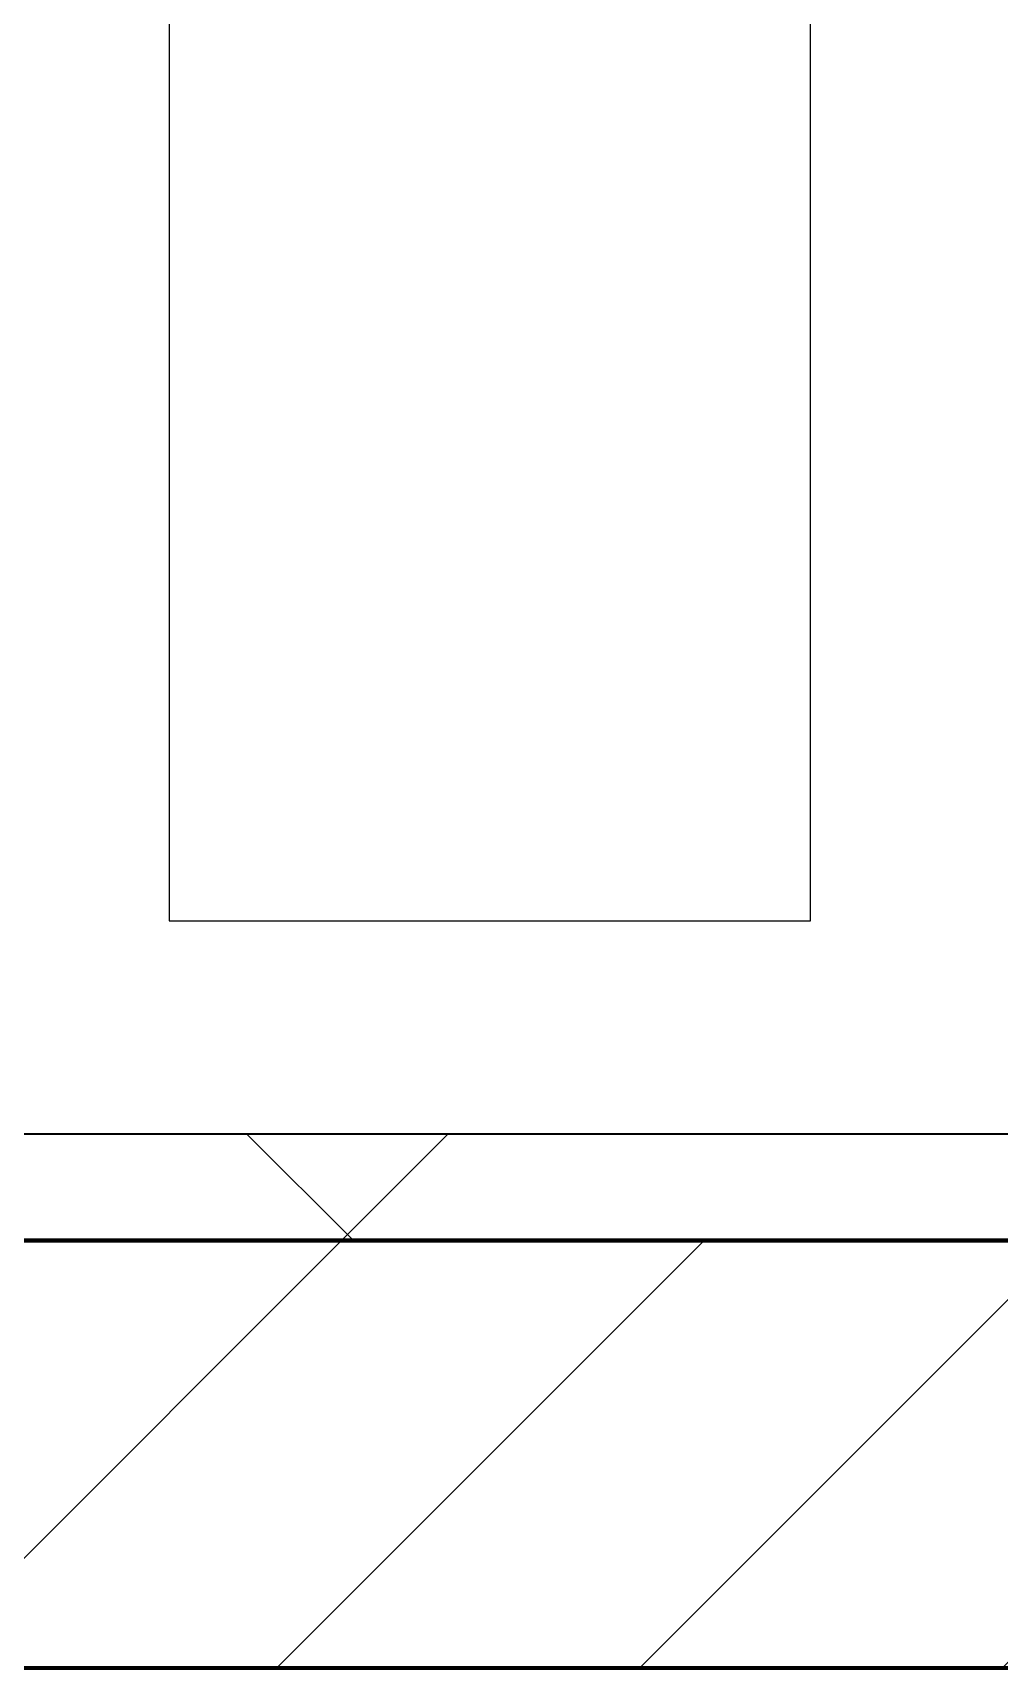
# Model space of a CAD drawing. Header units: millimetres. Extents: x -794334 to -714814, y -17806 to 22403.
# Drawn here: x -765095 to -764643, y -4021 to -3256 of the extents above; entities that cross this region are included whole.
import ezdxf
from ezdxf.xclip import XClip

# ---------------------------------------------------------------- set-up
doc = ezdxf.new("R2010")
doc.units = ezdxf.units.MM
doc.header["$XCLIPFRAME"] = 0
doc.layers.add('000 - WIPEOUT', color=250, linetype='Continuous')
doc.layers.add('A11_ALU.SOLID SHEET', color=2, linetype='Continuous')
for name, color, linetype, lineweight in [('A-GLAZ-CURT', 2, 'Continuous', 9), ('A-WALL', 5, 'Continuous', 35), ('A-WALL-FNSH', 2, 'Continuous', 35), ('A-WALL-PATT', 1, 'Continuous', 35), ('WALL-E', 2, 'Continuous', 35)]:
    doc.layers.add(name, color=color, linetype=linetype, lineweight=lineweight)

# ---------------------------------------------------------------- blocks, each defined once
blk = doc.blocks.new('PPLS-PP19_Custom Tile Pattern - Custom Tile Pattern-V140-4252-01 ENLARGED CONCOURSE LEVEL - REFLECTED CEILING PLAN - SHEET 3')
at = {"layer": 'A-GLAZ-CURT'}
for p, q in [((-300, 0), (300, 0)), ((300, 0), (-300, 0)), ((195.99, 0), (213.31, 0)), ((213.31, 0), (195.99, 0)), ((230.06, 0), (300, 0)), ((-300, -50), (300, -50)), ((300, -50), (-300, -50))]:
    blk.add_line(p, q, dxfattribs=at)
for points, knots in [([(-115.82, 0), (-114.96, 0), (-110.41, 0), (-96.78, 0), (-71.33, 0), (-42.53, 0), (-12.78, 0), (4.23, 0), (9.64, 0), (10.14, 0), (10.18, 0)], [-5724.064692, -5724.064692, -5724.064692, -5724.064692, -5430.283136, -5103.229623, -4799.173296, -4065.652676, -3589.737505, -3285.047089, -3066.359526, -3044.715262, -3044.715262, -3044.715262, -3044.715262]), ([(-85.05, 0), (-76.57, 0), (-62.9, 0), (-54.4, 0), (-48.53, 0), (-30.79, 0), (-18.03, 0), (8.61, 0), (15.02, 0), (22.91, 0), (31, 0), (39.04, 0), (51.19, 0), (58.74, 0), (61.34, 0), (61.45, 0)], [-4483.729138, -4483.729138, -4483.729138, -4483.729138, -4008.285538, -3689.699207, -3546.54457, -3315.260113, -2864.387349, -2439.246196, -2084.094819, -1956.422387, -1818.904206, -1645.594513, -1443.202566, -1228.752106, -1120.932285, -1120.932285, -1120.932285, -1120.932285]), ([(31.18, 0), (25.97, 0), (11.99, 0), (-16.92, 0), (-47.42, 0), (-65.77, 0), (-66.37, 0), (-66.38, 0)], [-4496.803627, -4496.803627, -4496.803627, -4496.803627, -4222.080604, -3745.412743, -2981.410125, -2542.574734, -2498.224237, -2498.224237, -2498.224237, -2498.224237]), ([(49.92, 0), (44.96, 0), (35.89, 0), (24.07, 0), (12.82, 0), (-2.9, 0), (-20.62, 0), (-32.81, 0), (-44.85, 0), (-51.43, 0), (-51.79, 0)], [-2573.790067, -2573.790067, -2573.790067, -2573.790067, -2313.748533, -2106.613311, -1925.670641, -1617.263037, -1290.787923, -1039.307308, -819.71621, -644.910881, -644.910881, -644.910881, -644.910881]), ([(-36.78, 0), (-32.43, 0), (-19.22, 0), (8.83, 0), (43.36, 0), (70.92, 0), (82.12, 0), (83.66, 0)], [-6191.144455, -6191.144455, -6191.144455, -6191.144455, -5862.463379, -5340.621928, -4573.028122, -4094.177415, -3869.465285, -3869.465285, -3869.465285, -3869.465285]), ([(30.82, 0), (29.27, 0), (20.14, 0), (3.54, 0), (-16.58, 0), (-34.76, 0), (-36.04, 0)], [-10462.034656, -10462.034656, -10462.034656, -10462.034656, -10363.088938, -9884.23066, -9424.652049, -9182.880979, -9182.880979, -9182.880979, -9182.880979]), ([(-30.52, 0), (-27.11, 0), (-17.83, 0), (5.99, 0), (22.06, 0), (37.44, 0), (45.92, 0), (57.76, 0), (64.47, 0), (72.74, 0), (75.22, 0), (76.03, 0), (76.21, 0)], [-2323.618664, -2323.618664, -2323.618664, -2323.618664, -2142.497158, -1716.209403, -1206.526904, -1089.329421, -901.315459, -753.071572, -495.328968, -421.953223, -334.951786, -290.452333, -290.452333, -290.452333, -290.452333]), ([(-22.56, 0), (-20.27, 0), (-17.03, 0), (-11.36, 0), (-7.66, 0), (-6.6, 0), (-6.44, 0)], [-56468.192263, -56468.192263, -56468.192263, -56468.192263, -56344.022017, -56303.229861, -56166.290093, -56124.392176, -56124.392176, -56124.392176, -56124.392176]), ([(9.32, 0), (9.08, 0), (7.65, 0), (2.57, 0), (-8.46, 0), (-14.94, 0), (-17.97, 0)], [-2922.926651, -2922.926651, -2922.926651, -2922.926651, -2882.788014, -2720.818881, -2518.50168, -2318.333107, -2318.333107, -2318.333107, -2318.333107]), ([(8.33, 0), (8.19, 0), (7.18, 0), (0.32, 0), (-10.48, 0), (-17.61, 0), (-17.96, 0)], [-3574.286521, -3574.286521, -3574.286521, -3574.286521, -3526.962355, -3285.499107, -2903.012179, -2883.711811, -2883.711811, -2883.711811, -2883.711811]), ([(49.91, 0), (47.13, 0), (38.47, 0), (24.74, 0), (2.8, 0), (-11.87, 0), (-17.96, 0)], [-4250.023757, -4250.023757, -4250.023757, -4250.023757, -4098.545751, -3766.694881, -3333.063701, -3002.235548, -3002.235548, -3002.235548, -3002.235548]), ([(-17.54, 0), (-15.63, 0), (-9.45, 0), (2.08, 0), (13.15, 0), (21.24, 0), (24.62, 0), (24.72, 0), (24.72, 0)], [-5162.858308, -5162.858308, -5162.858308, -5162.858308, -5050.479954, -4785.90057, -4596.498881, -4445.288762, -4384.376941, -4376.041937, -4376.041937, -4376.041937, -4376.041937]), ([(-15.19, 0), (-13.07, 0), (7.48, 0), (31.54, 0), (46.53, 0), (48.88, 0)], [-461.142613, -461.142613, -461.142613, -461.142613, -429.606584, -390.253598, -382.965103, -382.965103, -382.965103, -382.965103]), ([(-6.54, 0), (-6.73, 0), (-7.2, 0), (-7.6, 0), (-7.79, 0)], [-56009.792147, -56009.792147, -56009.792147, -56009.792147, -55949.290093, -55895.192118, -55895.192118, -55895.192118, -55895.192118]), ([(-2.63, 0), (-2.47, 0), (-1.22, 0), (4.92, 0), (15.97, 0), (22.54, 0), (24.49, 0)], [-226.825321, -226.825321, -226.825321, -226.825321, -220.269177, -206.416616, -198.214427, -187.717507, -187.717507, -187.717507, -187.717507]), ([(103.09, 0), (101.08, 0), (86.31, 0), (63.34, 0), (35.84, 0), (12, 0), (3.08, 0), (-1.67, 0), (-2.25, 0)], [-375.435014, -375.435014, -375.435014, -375.435014, -369.147452, -330.153101, -307.516438, -285.83788, -246.234814, -234.646884, -234.646884, -234.646884, -234.646884]), ([(24.69, 0), (24.54, 0), (20.99, 0), (15.48, 0), (10.8, 0), (9.63, 0)], [-4368.572414, -4368.572414, -4368.572414, -4368.572414, -4306.476363, -4080.000647, -3772.857994, -3772.857994, -3772.857994, -3772.857994]), ([(18.16, 0), (19.15, 0), (24.25, 0), (25.66, 0), (26.12, 0)], [-5700.113719, -5700.113719, -5700.113719, -5700.113719, -5554.232259, -5302.431367, -5302.431367, -5302.431367, -5302.431367]), ([(114.39, 0), (114.2, 0), (112.08, 0), (105.42, 0), (92.38, 0), (85.59, 0), (74.4, 0), (62.26, 0), (51.85, 0), (43.81, 0), (29.53, 0), (20.67, 0), (18.85, 0), (18.16, 0)], [-8148.58938, -8148.58938, -8148.58938, -8148.58938, -8105.191388, -7723.759874, -7531.75727, -7135.649961, -6924.452779, -6738.82075, -6548.303034, -6314.283804, -6135.05769, -5972.647715, -5832.674503, -5832.674503, -5832.674503, -5832.674503]), ([(27.44, 0), (27.9, 0), (29.54, 0), (38.07, 0), (53.39, 0), (71.67, 0), (84.83, 0), (86.01, 0), (92.51, 0), (94.33, 0)], [-5037.309798, -5037.309798, -5037.309798, -5037.309798, -4887.603822, -4705.298446, -4353.683244, -3960.84581, -3759.045785, -3336.541051, -2783.776468, -2783.776468, -2783.776468, -2783.776468]), ([(27.89, 0), (29.09, 0), (33.4, 0), (42.93, 0), (49.13, 0), (49.91, 0)], [-147.777612, -147.777612, -147.777612, -147.777612, -135.792042, -118.513713, -116.039425, -116.039425, -116.039425, -116.039425]), ([(53.18, 0), (53.06, 0), (52.22, 0), (44.99, 0), (36.46, 0), (30.82, 0)], [-622.740158, -622.740158, -622.740158, -622.740158, -566.066452, -360.610861, 0, 0, 0, 0]), ([(136.44, 0), (121.66, 0), (86.93, 0), (51.16, 0), (31.18, 0)], [-106.750556, -106.750556, -106.750556, -106.750556, -59.610984, 0, 0, 0, 0]), ([(49.76, 0), (48.84, 0), (45.41, 0), (41.18, 0), (36.02, 0), (35.54, 0), (35.54, 0)], [-336.738185, -336.738185, -336.738185, -336.738185, -334.000314, -326.15566, -319.318397, -317.489778, -317.489778, -317.489778, -317.489778]), ([(36.29, 0), (37.77, 0), (43.6, 0), (48.22, 0), (49.94, 0)], [-314.598523, -314.598523, -314.598523, -314.598523, -305.899624, -300.133261, -300.133261, -300.133261, -300.133261]), ([(49.91, 0), (61.42, 0), (84.46, 0), (106.92, 0), (117.79, 0)], [-381.90489, -381.90489, -381.90489, -381.90489, -346.313304, -312.303541, -312.303541, -312.303541, -312.303541]), ([(168.37, 0), (167.68, 0), (162.47, 0), (147.02, 0), (109.77, 0), (76.86, 0), (58.63, 0), (51.38, 0), (49.91, 0)], [-543.375029, -543.375029, -543.375029, -543.375029, -530.793311, -458.593899, -401.860199, -357.622665, -341.267687, -336.896407, -336.896407, -336.896407, -336.896407]), ([(50.12, 0), (55.78, 0), (72.89, 0), (100.57, 0), (116.36, 0), (128.63, 0), (128.95, 0)], [-115.825696, -115.825696, -115.825696, -115.825696, -97.899267, -63.759246, -39.050993, -35.895543, -35.895543, -35.895543, -35.895543]), ([(50.21, 0), (53.95, 0), (66.49, 0), (92.73, 0), (110.57, 0), (117.83, 0)], [-299.838748, -299.838748, -299.838748, -299.838748, -287.17622, -249.500363, -206.101182, -206.101182, -206.101182, -206.101182]), ([(76.63, 0), (74.8, 0), (67.65, 0), (58.32, 0), (51.3, 0), (50.25, 0)], [-3095.572228, -3095.572228, -3095.572228, -3095.572228, -2950.589685, -2634.532728, -2579.643523, -2579.643523, -2579.643523, -2579.643523]), ([(70.61, 0), (66.16, 0), (58.85, 0), (51.67, 0), (50.45, 0)], [-4647.237329, -4647.237329, -4647.237329, -4647.237329, -4326.416877, -4259.967552, -4259.967552, -4259.967552, -4259.967552]), ([(61.47, 0), (61.47, 0), (61.21, 0), (54.61, 0), (53.71, 0), (53.56, 0)], [-1113.311073, -1113.311073, -1113.311073, -1113.311073, -1096.402191, -891.204116, -747.28819, -747.28819, -747.28819, -747.28819]), ([(76.22, 0), (75.58, 0), (73.64, 0), (71.05, 0), (70.61, 0)], [-193.634889, -193.634889, -193.634889, -193.634889, -31.537676, 0, 0, 0, 0]), ([(94.4, 0), (94.4, 0), (94.64, 0), (99.11, 0), (108.37, 0), (114.57, 0), (117.79, 0)], [-2348.345796, -2348.345796, -2348.345796, -2348.345796, -2310.419338, -2233.599744, -2052.234781, -1871.550243, -1871.550243, -1871.550243, -1871.550243]), ([(117.09, 0), (116.97, 0), (112.88, 0), (108.04, 0), (103.09, 0)], [-15.975958, -15.975958, -15.975958, -15.975958, -15.488593, 0, 0, 0, 0]), ([(117.36, 0), (116.15, 0), (113.75, 0), (111.98, 0), (105.66, 0), (105.23, 0), (105.23, 0)], [-9349.434131, -9349.434131, -9349.434131, -9349.434131, -9220.200448, -9012.77275, -8966.157302, -8929.495943, -8929.495943, -8929.495943, -8929.495943]), ([(105.26, 0), (105.52, 0), (111.01, 0), (112.65, 0), (113.59, 0)], [-8920.561005, -8920.561005, -8920.561005, -8920.561005, -8814.835624, -8577.462505, -8577.462505, -8577.462505, -8577.462505]), ([(157.9, 0), (156.77, 0), (151.67, 0), (143.29, 0), (134.04, 0), (126.24, 0), (120.98, 0), (118.63, 0), (117.73, 0)], [-10292.955006, -10292.955006, -10292.955006, -10292.955006, -10098.273015, -9847.788484, -9677.714971, -9567.007022, -9453.21225, -9362.535488, -9362.535488, -9362.535488, -9362.535488]), ([(129.02, 0), (129.02, 0), (124.41, 0), (122.51, 0), (119.28, 0), (117.83, 0)], [-35.386604, -35.386604, -35.386604, -35.386604, -31.430235, -22.807238, -16.958596, -16.958596, -16.958596, -16.958596]), ([(118.18, 0), (124.75, 0), (131.53, 0), (138.28, 0), (138.53, 0)], [-311.894639, -311.894639, -311.894639, -311.894639, -291.370682, -290.5735, -290.5735, -290.5735, -290.5735]), ([(118.63, 0), (118.86, 0), (124.72, 0), (139.94, 0), (163.31, 0), (185.23, 0), (193.62, 0), (194.69, 0), (194.79, 0)], [-1855.850978, -1855.850978, -1855.850978, -1855.850978, -1843.028543, -1530.39897, -1095.004608, -529.74427, -295.064701, -265.121568, -265.121568, -265.121568, -265.121568]), ([(118.92, 0), (120.4, 0), (128.19, 0), (132.42, 0), (134.6, 0)], [-203.900213, -203.900213, -203.900213, -203.900213, -194.761443, -152.241002, -152.241002, -152.241002, -152.241002]), ([(128.58, 0), (128.8, 0), (130.16, 0), (139.26, 0), (152.67, 0), (161.24, 0), (162.19, 0), (162.75, 0)], [-633.326174, -633.326174, -633.326174, -633.326174, -627.736123, -618.981161, -602.094757, -592.980799, -581.414464, -581.414464, -581.414464, -581.414464]), ([(137.1, 0), (136, 0), (133.64, 0), (129.87, 0), (129.11, 0)], [-670.405967, -670.405967, -670.405967, -670.405967, -651.020627, -640.742133, -640.742133, -640.742133, -640.742133]), ([(193.8, 0), (193.33, 0), (190.11, 0), (183.13, 0), (171, 0), (161.95, 0), (161.28, 0), (158.35, 0), (157.85, 0), (157.77, 0)], [-11665.349007, -11665.349007, -11665.349007, -11665.349007, -11565.880756, -11105.624034, -10839.086983, -10768.332124, -10666.779182, -10580.760289, -10550.278881, -10550.278881, -10550.278881, -10550.278881]), ([(253.54, 0), (236.72, 0), (205.55, 0), (177.41, 0), (159.34, 0), (158.33, 0), (158.3, 0)], [-238.652548, -238.652548, -238.652548, -238.652548, -187.987675, -143.776725, -129.632772, -123.352749, -123.352749, -123.352749, -123.352749]), ([(159.07, 0), (159.13, 0), (160.84, 0), (165.21, 0), (174.15, 0), (185.98, 0), (208.82, 0), (219.42, 0), (230.06, 0)], [-115.643202, -115.643202, -115.643202, -115.643202, -114.681583, -87.660824, -65.295536, -41.623857, -24.459831, 0, 0, 0, 0]), ([(162.75, 0), (165.4, 0), (170.91, 0), (172.61, 0), (172.61, 0)], [-111.264224, -111.264224, -111.264224, -111.264224, -56.742688, -19.085662, -19.085662, -19.085662, -19.085662]), ([(247.1, 0), (246.76, 0), (245.04, 0), (238.34, 0), (226.56, 0), (221.1, 0), (200.27, 0), (182.99, 0), (174.27, 0), (169.67, 0), (168.99, 0)], [-9649.085549, -9649.085549, -9649.085549, -9649.085549, -9581.591397, -9406.094246, -9221.510254, -9016.44624, -8717.832359, -8253.978395, -8152.463617, -8069.855175, -8069.855175, -8069.855175, -8069.855175]), ([(215.22, 0), (214.62, 0), (210.55, 0), (203.98, 0), (187.54, 0), (175.3, 0), (169.49, 0)], [-203.825446, -203.825446, -203.825446, -203.825446, -198.527383, -184.406837, -162.427601, -142.916156, -142.916156, -142.916156, -142.916156]), ([(171.51, 0), (176.48, 0), (193.23, 0), (201.73, 0), (208.81, 0), (213.9, 0), (241.96, 0), (266.73, 0), (281.71, 0), (291.71, 0), (296.52, 0), (297.86, 0), (298.09, 0)], [-7971.819559, -7971.819559, -7971.819559, -7971.819559, -7784.112253, -7606.717214, -7289.299508, -7042.621073, -6582.165592, -6068.460911, -5766.029927, -5566.724884, -5280.360606, -5199.253518, -5199.253518, -5199.253518, -5199.253518]), ([(172.07, 0), (177.66, 0), (187.87, 0), (201.08, 0), (207.47, 0), (213.96, 0), (215.11, 0)], [-255.364076, -255.364076, -255.364076, -255.364076, -237.955587, -223.92608, -215.862851, -208.75215, -208.75215, -208.75215, -208.75215]), ([(300, 0), (288.22, 0), (262, 0), (230.43, 0), (219.94, 0), (219.02, 0)], [-12528.858583, -12528.858583, -12528.858583, -12528.858583, -11905.454923, -11162.864862, -10856.732305, -10856.732305, -10856.732305, -10856.732305]), ([(219.9, 0), (220.86, 0), (227.84, 0), (242.06, 0), (246.54, 0), (246.96, 0)], [-10670.940496, -10670.940496, -10670.940496, -10670.940496, -10511.382485, -9925.173265, -9834.877357, -9834.877357, -9834.877357, -9834.877357]), ([(300, 0), (286.53, 0), (271.16, 0), (255.78, 0), (253.89, 0)], [-285.253232, -285.253232, -285.253232, -285.253232, -244.693688, -238.995951, -238.995951, -238.995951, -238.995951]), ([(284.76, 0), (284.76, 0), (285.09, 0), (287.47, 0), (293.59, 0), (297.76, 0), (300, 0)], [-4110.630118, -4110.630118, -4110.630118, -4110.630118, -4053.389046, -3959.664717, -3862.421465, -3746.95702, -3746.95702, -3746.95702, -3746.95702]), ([(297.38, 0), (295.84, 0), (291.62, 0), (285.38, 0), (284.87, 0)], [-4803.172655, -4803.172655, -4803.172655, -4803.172655, -4358.271401, -4143.037883, -4143.037883, -4143.037883, -4143.037883])]:
    blk.add_open_spline(points, degree=3, knots=knots, dxfattribs=at)
for points in [[(-13, 0), (-14.11, 0), (-15.57, 0), (-17.68, 0)], [(24.49, 0), (25.23, 0), (25.72, 0), (26.04, 0)], [(80.35, 0), (79.57, 0), (78.27, 0), (76.63, 0)], [(84.06, 0), (83.48, 0), (82.41, 0), (81.72, 0)], [(168.74, 0), (168.74, 0), (169.81, 0), (171.51, 0)], [(195.11, 0), (194.91, 0), (194.44, 0), (193.8, 0)]]:
    blk.add_open_spline(points, degree=3, dxfattribs=at)
blk = doc.blocks.new('PPLS-PP19_Custom Tile Pattern - Custom Tile Pattern-V141-4252-01 ENLARGED CONCOURSE LEVEL - REFLECTED CEILING PLAN - SHEET 3')
at = {"layer": 'A-GLAZ-CURT'}
for p, q in [((-300, 0), (300, 0)), ((300, 0), (-300, 0)), ((-293.07, 0), (-275.75, 0)), ((-275.75, 0), (-293.07, 0)), ((-222.32, 0), (-211.07, 0)), ((-211.07, 0), (-222.32, 0)), ((-210.69, 0), (-205, 0)), ((-205, 0), (-210.69, 0)), ((-300, -50), (300, -50)), ((300, -50), (-300, -50))]:
    blk.add_line(p, q, dxfattribs=at)
at = {"layer": 'A-GLAZ-CURT', "flags": 128}
for points in [[(-300, 0), (-291.56, 0), (-283.3, 0), (-275.2, 0), (-267.26, 0), (-259.45, 0), (-251.77, 0), (-244.2, 0), (-236.74, 0), (-229.36, 0), (-222.06, 0), (-214.83, 0), (-207.71, 0), (-200.76, 0), (-194.02, 0), (-187.54, 0), (-181.38, 0), (-175.58, 0), (-170.25, 0), (-165.64, 0), (-162.01, 0)], [(-160.27, 0), (-164.95, 0), (-169.65, 0), (-174.47, 0), (-179.49, 0), (-184.81, 0), (-190.44, 0), (-196.37, 0), (-202.58, 0), (-209.04, 0), (-215.73, 0), (-222.63, 0), (-229.72, 0), (-236.97, 0), (-244.39, 0), (-251.96, 0), (-259.67, 0), (-267.51, 0), (-275.48, 0), (-283.55, 0), (-291.73, 0), (-300, 0)]]:
    blk.add_lwpolyline(points, dxfattribs=at)
at = {"layer": 'A-GLAZ-CURT'}
for points, knots in [([(-300, 0), (-284.65, 0), (-252.17, 0), (-224.47, 0), (-210.7, 0)], [-5323.127839, -5323.127839, -5323.127839, -5323.127839, -4502.809032, -3551.619611, -3551.619611, -3551.619611, -3551.619611]), ([(-142.82, 0), (-163.86, 0), (-206.39, 0), (-262.56, 0), (-294.48, 0), (-300, 0)], [-16907.903626, -16907.903626, -16907.903626, -16907.903626, -15131.813646, -13729.592194, -13439.944408, -13439.944408, -13439.944408, -13439.944408]), ([(-210.71, 0), (-219.51, 0), (-233.72, 0), (-255.22, 0), (-262.59, 0), (-264.9, 0), (-265.4, 0)], [-1312.771458, -1312.771458, -1312.771458, -1312.771458, -858.079193, -543.655514, -208.940337, 0, 0, 0, 0]), ([(-258.6, 0), (-257.91, 0), (-254.26, 0), (-241.25, 0), (-225.99, 0), (-215.42, 0), (-211.41, 0), (-210.81, 0)], [-5722.54675, -5722.54675, -5722.54675, -5722.54675, -5657.471696, -5413.335975, -5017.494783, -4832.723979, -4800.794254, -4800.794254, -4800.794254, -4800.794254]), ([(-143.33, 0), (-144.69, 0), (-149.86, 0), (-162.01, 0), (-177.91, 0), (-199.46, 0), (-216.65, 0), (-231.26, 0), (-233.46, 0), (-234, 0)], [-2390.191866, -2390.191866, -2390.191866, -2390.191866, -2308.929706, -2113.765672, -1763.376603, -1422.553702, -978.033455, -846.069444, -682.911962, -682.911962, -682.911962, -682.911962]), ([(-233.49, 0), (-233.44, 0), (-232.38, 0), (-230.74, 0), (-225.3, 0), (-223.63, 0)], [-455.274641, -455.274641, -455.274641, -455.274641, -440.605512, -119.536984, 0, 0, 0, 0]), ([(-223.63, 0), (-219.39, 0), (-206.17, 0), (-188.58, 0), (-169.02, 0), (-152.12, 0), (-136.84, 0), (-127.33, 0), (-124.19, 0), (-123.43, 0), (-123.28, 0)], [-5463.295695, -5463.295695, -5463.295695, -5463.295695, -5161.076232, -4739.070012, -4465.409639, -4149.119819, -3839.893365, -3647.167523, -3488.92562, -3439.852845, -3439.852845, -3439.852845, -3439.852845]), ([(-210.7, 0), (-208.22, 0), (-199.61, 0), (-185.8, 0), (-171.77, 0), (-158.7, 0), (-157.22, 0)], [-4798.902369, -4798.902369, -4798.902369, -4798.902369, -4666.091899, -4349.945572, -4000.813434, -3840.635403, -3840.635403, -3840.635403, -3840.635403]), ([(-210.58, 0), (-198.3, 0), (-174.45, 0), (-153.56, 0), (-143.85, 0)], [-3548.751892, -3548.751892, -3548.751892, -3548.751892, -2700.551212, -1774.375946, -1774.375946, -1774.375946, -1774.375946]), ([(-142.95, 0), (-143.69, 0), (-147.67, 0), (-147.69, 0), (-158.72, 0), (-174.02, 0), (-185.59, 0), (-200.07, 0), (-208.41, 0), (-209.81, 0)], [-3008.687257, -3008.687257, -3008.687257, -3008.687257, -2919.378265, -2477.344047, -2237.412286, -2029.680487, -1755.085331, -1400.429864, -1328.219744, -1328.219744, -1328.219744, -1328.219744])]:
    blk.add_open_spline(points, degree=3, knots=knots, dxfattribs=at)
blk = doc.blocks.new('*U1029')
at = {"layer": 'A-GLAZ-CURT'}
for name, p in [('PPLS-PP19_Custom Tile Pattern - Custom Tile Pattern-V140-4252-01 ENLARGED CONCOURSE LEVEL - REFLECTED CEILING PLAN - SHEET 3', (13802.37, -7350)), ('PPLS-PP19_Custom Tile Pattern - Custom Tile Pattern-V141-4252-01 ENLARGED CONCOURSE LEVEL - REFLECTED CEILING PLAN - SHEET 3', (14402.37, -7350))]:
    blk.add_blockref(name, p, dxfattribs=at)
blk = doc.blocks.new('*U1240')
at = {"color": 3}
blk.add_wipeout([(-437.5, 950), (437.5, 950), (437.5, 650), (-437.5, 650)], dxfattribs=at).dxf.layer = '000 - WIPEOUT'
at = {"layer": 'A11_ALU.SOLID SHEET', "color": 0, "linetype": 'ByBlock'}
blk.add_lwpolyline([(-437.5, 650), (437.5, 650), (437.5, 950), (-437.5, 950)], close=True, dxfattribs=at)
blk = doc.blocks.new('*U1630')
blk.add_lwpolyline([(22690, -750), (19166.45, -750), (19116.45, -700), (18966.44, -550), (-101025.39, -550), (-101025.39, -6704.96), (-96300, -6704.96), (-96300, -7350), (-94497.63, -7350), (17250, -7350), (17250, -6849.96), (18300, -6849.96), (22690, -6849.96)], close=True)
at = {"layer": 'A11_ALU.SOLID SHEET', "color": 0, "linetype": 'ByBlock', "rotation": 90}
blk.add_blockref('*U1240', (-19400, -6813), dxfattribs=at)

msp = doc.modelspace()

# ---------------------------------------------------------------- block references
at = {"layer": 'A11_ALU.SOLID SHEET'}
ref = msp.add_blockref('*U1630', (-744681.24, 3579.02), dxfattribs=at)
XClip(ref).set_block_clipping_path([(-45802.4668593339, -9620.0029952967), (23702.8690583039, 10334.9999958097)])

# ---------------------------------------------------------------- next in the draw order: hatches: boundary and pattern name
at = {"layer": 'A-WALL-PATT', "lineweight": 9}
h = msp.add_hatch(dxfattribs=at)
h.set_pattern_fill('FP_5', color=256, style=0, pattern_type=2)
h.set_pattern_definition([(45, (0, 0), (-212.13203, 212.13203), []), (135, (0, 0), (-212.13203, -212.13203), [])])
h.paths.add_polyline_path([(-727630.24, -3820.98), (-727382.37, -3820.98), (-727382.37, -3770.98), (-790483.7, -3770.98), (-790483.7, -3820.98), (-727766, -3820.98)])
h = msp.add_hatch(dxfattribs=at)
h.set_pattern_fill('FP_2', color=256, style=0, pattern_type=2)
h.set_pattern_definition([(45, (0, 0), (-84.852814, 84.852814), [])])
h.paths.add_polyline_path([(-727382.37, -4020.98), (-727382.37, -3820.98), (-790483.7, -3820.98), (-790483.7, -4020.98), (-727494.49, -4020.98)])

# ---------------------------------------------------------------- next in the draw order: linework, layer by layer
at = {"layer": 'A-WALL', "color": 7, "lineweight": 70}
for p, q in [((-765980, -3820.98), (-763580, -3820.98)), ((-763580, -3820.98), (-765980, -3820.98)), ((-763580, -4020.98), (-765980, -4020.98))]:
    msp.add_line(p, q, dxfattribs=at)
at = {"layer": 'A-WALL-FNSH', "color": 250}
msp.add_line((-765980, -3770.98), (-763580, -3770.98), dxfattribs=at)
at = {"layer": 'WALL-E'}
for p, q in [((-727382.37, -4020.98), (-790483.7, -4020.98)), ((-790483.7, -4020.98), (-727382.37, -4020.98))]:
    msp.add_line(p, q, dxfattribs=at)

# ---------------------------------------------------------------- next in the draw order: block references
msp.add_blockref('*U1029', (-778882.37, 3579.02))

doc.saveas('drawing.dxf')
